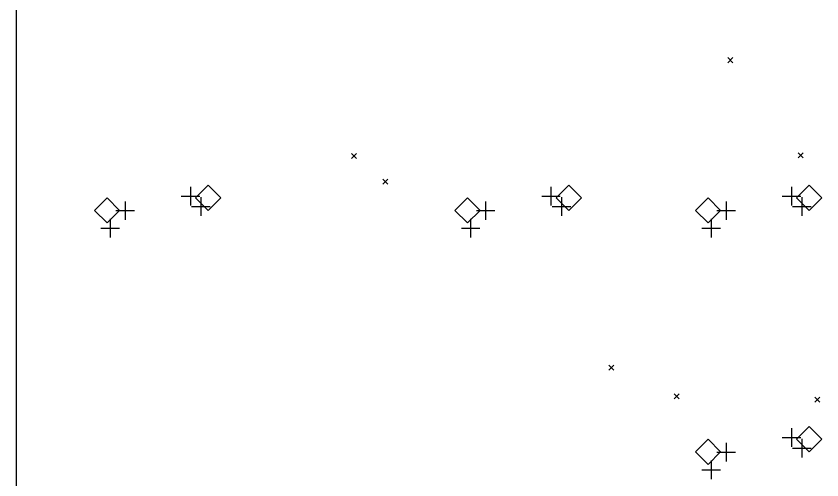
# Model space of a CAD drawing. Extents: x -0.1 to 15.9, y -5.9 to 0.
# Drawn here: x -0.001 to 2.507, y -4.524 to -3.08 of the extents above; entities that cross this region are included whole.
import ezdxf

# ---------------------------------------------------------------- set-up
doc = ezdxf.new("R2010")
doc.units = 0
doc.header["$MEASUREMENT"] = 0
doc.layers.add('BLACK', color=7, linetype='CONTINUOUS')

msp = doc.modelspace()

# ---------------------------------------------------------------- linework, layer by layer
at = {"layer": 'BLACK', "linetype": 'CONTINUOUS'}
for p, q in [((-0.000531, -0.12126), (-0.000531, -4.92055)), ((2.21358, -3.20965), (2.22933, -3.22539)), ((2.22933, -3.20965), (2.21358, -3.22539)), ((1.04331, -3.50787), (1.05906, -3.52362)), ((1.05906, -3.50787), (1.04331, -3.52362)), ((2.43307, -3.50591), (2.44882, -3.52165)), ((2.44882, -3.50591), (2.43307, -3.52165)), ((0.597244, -3.6063), (0.557874, -3.64567)), ((0.636614, -3.64567), (0.597244, -3.6063)), ((1.14075, -3.5876), (1.1565, -3.60335)), ((1.1565, -3.5876), (1.14075, -3.60335)), ((1.71929, -3.6063), (1.67992, -3.64567)), ((1.75866, -3.64567), (1.71929, -3.6063)), ((2.46732, -3.6063), (2.42795, -3.64567)), ((2.50669, -3.64567), (2.46732, -3.6063)), ((0.541732, -3.61161), (0.541732, -3.66949)), ((1.66378, -3.61161), (1.66378, -3.66949)), ((2.41181, -3.61161), (2.41181, -3.66949)), ((0.282283, -3.64567), (0.242913, -3.68504)), ((0.321654, -3.68504), (0.282283, -3.64567)), ((0.338386, -3.65709), (0.338386, -3.71496)), ((0.512795, -3.64055), (0.570669, -3.64055)), ((0.557874, -3.64567), (0.597244, -3.68504)), ((0.574606, -3.64429), (0.574606, -3.70217)), ((0.597244, -3.68504), (0.636614, -3.64567)), ((1.40433, -3.64567), (1.36496, -3.68504)), ((1.4437, -3.68504), (1.40433, -3.64567)), ((1.46043, -3.65709), (1.46043, -3.71496)), ((1.63484, -3.64055), (1.69272, -3.64055)), ((1.67992, -3.64567), (1.71929, -3.68504)), ((1.69665, -3.64429), (1.69665, -3.70217)), ((1.71929, -3.68504), (1.75866, -3.64567)), ((2.15236, -3.64567), (2.11299, -3.68504)), ((2.19173, -3.68504), (2.15236, -3.64567)), ((2.20846, -3.65709), (2.20846, -3.71496)), ((2.38287, -3.64055), (2.44075, -3.64055)), ((2.42795, -3.64567), (2.46732, -3.68504)), ((2.44469, -3.64429), (2.44469, -3.70217)), ((2.46732, -3.68504), (2.50669, -3.64567)), ((0.242913, -3.68504), (0.282283, -3.72441)), ((0.282283, -3.72441), (0.321654, -3.68504)), ((0.545669, -3.67323), (0.603543, -3.67323)), ((1.36496, -3.68504), (1.40433, -3.72441)), ((1.40433, -3.72441), (1.4437, -3.68504)), ((1.66772, -3.67323), (1.72559, -3.67323)), ((2.11299, -3.68504), (2.15236, -3.72441)), ((2.15236, -3.72441), (2.19173, -3.68504)), ((2.41575, -3.67323), (2.47362, -3.67323)), ((0.309449, -3.68602), (0.367323, -3.68602)), ((1.4315, -3.68602), (1.48937, -3.68602)), ((2.17953, -3.68602), (2.2374, -3.68602)), ((0.291732, -3.71161), (0.291732, -3.76949)), ((1.41378, -3.71161), (1.41378, -3.76949)), ((2.16181, -3.71161), (2.16181, -3.76949)), ((0.262795, -3.74055), (0.320669, -3.74055)), ((1.38484, -3.74055), (1.44272, -3.74055)), ((2.13287, -3.74055), (2.19075, -3.74055)), ((1.8435, -4.16732), (1.85925, -4.18307)), ((1.85925, -4.16732), (1.8435, -4.18307)), ((2.04724, -4.25591), (2.06299, -4.27165)), ((2.06299, -4.25591), (2.04724, -4.27165)), ((2.48425, -4.26673), (2.5, -4.28248)), ((2.5, -4.26673), (2.48425, -4.28248)), ((2.46732, -4.35827), (2.42795, -4.39764)), ((2.50669, -4.39764), (2.46732, -4.35827)), ((2.41181, -4.36358), (2.41181, -4.42146)), ((2.15236, -4.39764), (2.11299, -4.43701)), ((2.19173, -4.43701), (2.15236, -4.39764)), ((2.20846, -4.40906), (2.20846, -4.46693)), ((2.38287, -4.39252), (2.44075, -4.39252)), ((2.42795, -4.39764), (2.46732, -4.43701)), ((2.44469, -4.39626), (2.44469, -4.45413)), ((2.46732, -4.43701), (2.50669, -4.39764)), ((2.11299, -4.43701), (2.15236, -4.47638)), ((2.15236, -4.47638), (2.19173, -4.43701)), ((2.41575, -4.4252), (2.47362, -4.4252)), ((2.17953, -4.43799), (2.2374, -4.43799)), ((2.16181, -4.46358), (2.16181, -4.52146)), ((2.13287, -4.49252), (2.19075, -4.49252))]:
    msp.add_line(p, q, dxfattribs=at)

doc.saveas('drawing.dxf')
